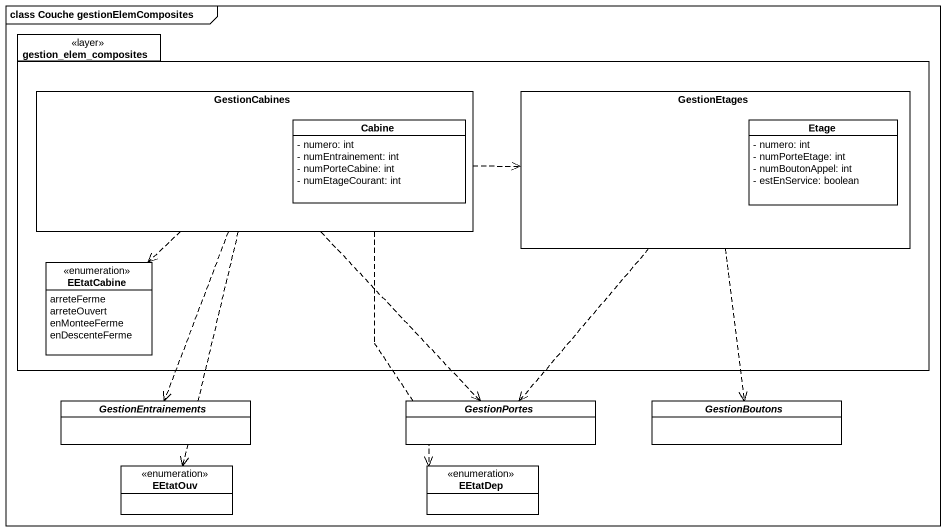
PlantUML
@startuml
mainframe class Couche gestionElemComposites
hide circle
hide empty members
skinparam classAttributeIconSize 0
package gestion_elem_composites <<layer>> {
  rectangle GestionCabines {
    class Cabine {
      - numero: int
      - numEntrainement: int
      - numPorteCabine: int
      - numEtageCourant: int
    }
  }
  rectangle GestionEtages {
    class Etage {
      - numero: int
      - numPorteEtage: int
      - numBoutonAppel: int
      - estEnService: boolean
    }
  }
  enum EEtatCabine {
    arreteFerme
    arreteOuvert
    enMonteeFerme
    enDescenteFerme
  }
}
abstract class GestionEntrainements
abstract class GestionPortes
abstract class GestionBoutons
enum EEtatOuv
enum EEtatDep
GestionCabines .right.> GestionEtages
GestionCabines ..> EEtatCabine
GestionCabines ..> GestionEntrainements
GestionCabines ..> GestionPortes
GestionCabines ..> EEtatOuv
GestionCabines ..> EEtatDep
GestionEtages ..> GestionPortes
GestionEtages ..> GestionBoutons
@enduml
